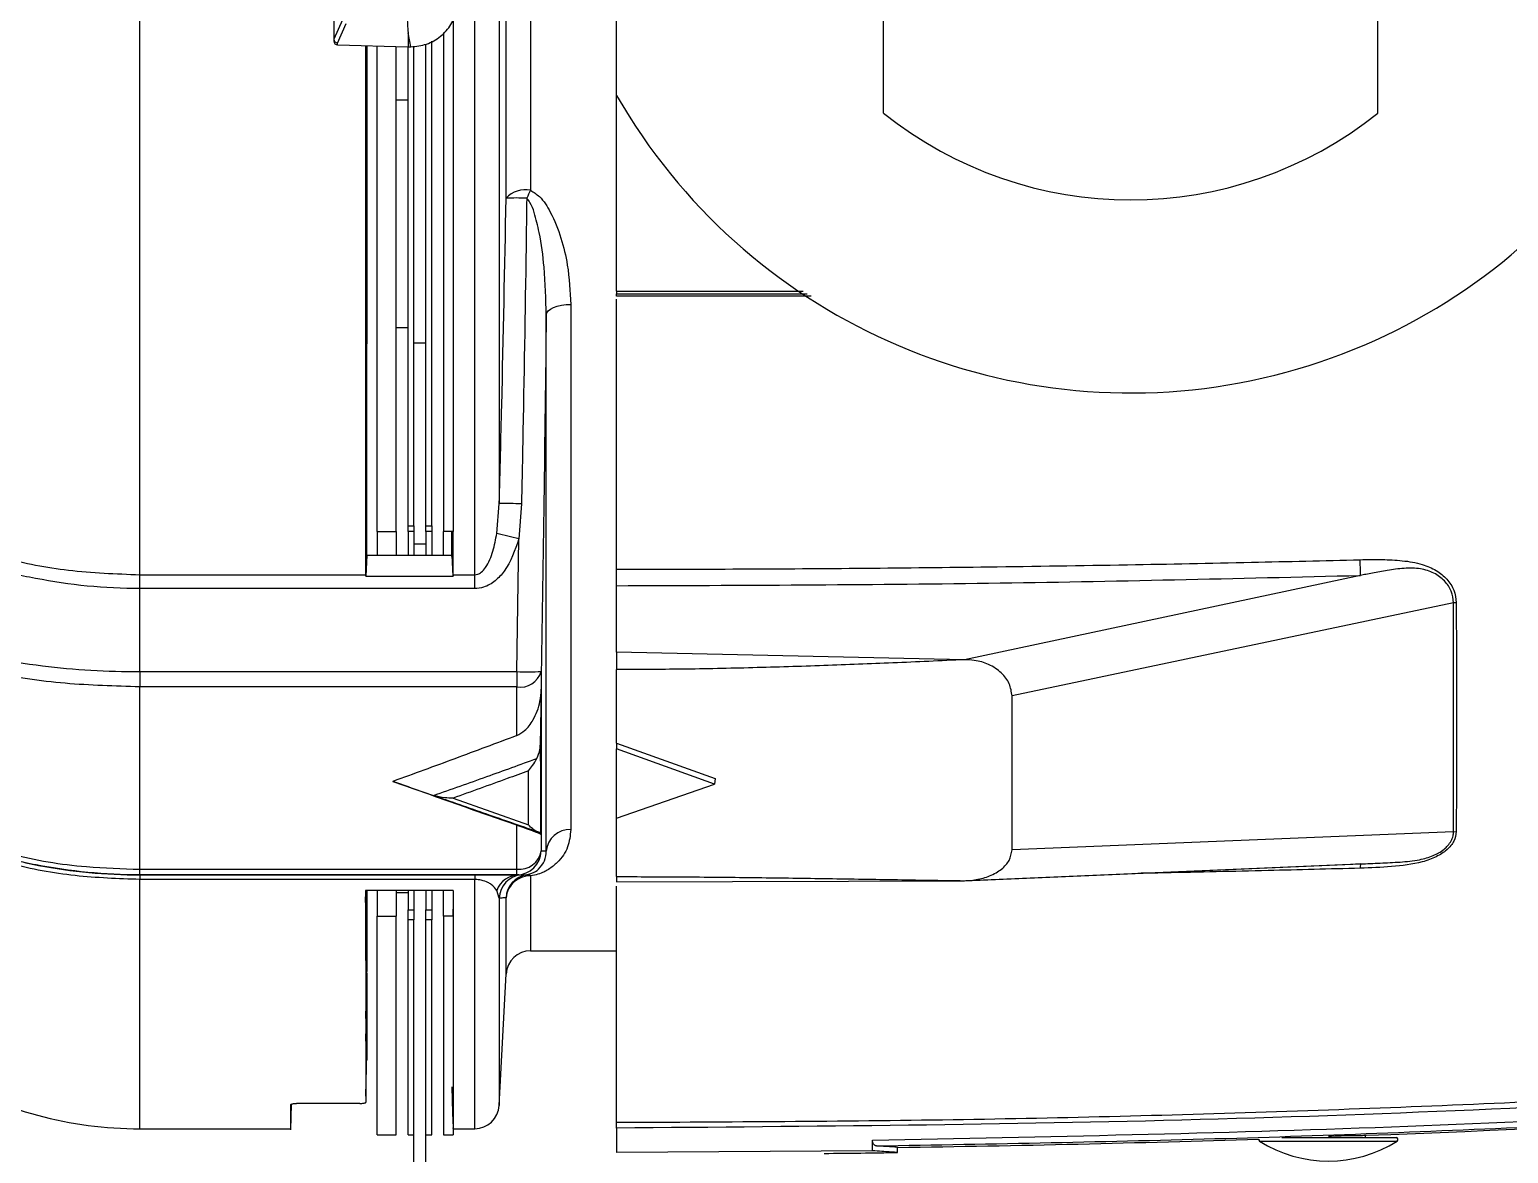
# Model space of a CAD drawing. Extents: x 8 to 113, y 1 to 87.
# Drawn here: x 78.688 to 82.428, y 33.395 to 36.236 of the extents above; entities that cross this region are included whole.
import ezdxf

# ---------------------------------------------------------------- set-up
doc = ezdxf.new("R2010")
doc.units = 0
doc.header["$MEASUREMENT"] = 0
doc.layers.add('OBJECT', color=7, linetype='CONTINUOUS')

msp = doc.modelspace()

# ---------------------------------------------------------------- linework, layer by layer
at = {"layer": 'OBJECT'}
for p, q in [((80.8476, 36.0251), (80.8476, 44.9977)), ((82.0976, 36.0251), (82.0976, 44.9977)), ((80.1726, 36.0694), (80.1726, 37.5661)), ((78.967, 34.8583), (78.967, 36.7977)), ((79.8756, 36.7977), (79.8756, 35.0379)), ((79.893, 35.8101), (79.893, 36.7977)), ((79.9549, 36.7977), (79.9549, 35.83)), ((79.8136, 34.8583), (79.8136, 36.5269)), ((79.4575, 36.3272), (79.4575, 36.2122)), ((79.4791, 36.2612), (79.4575, 36.2121)), ((79.467, 36.2022), (79.4886, 36.2513)), ((79.7588, 36.2611), (79.7588, 34.9677)), ((79.4575, 36.2122), (79.4575, 36.2074)), ((79.645, 36.2282), (79.645, 36.1927)), ((79.7048, 34.9814), (79.7048, 36.2066)), ((79.7348, 36.2277), (79.7348, 34.9677)), ((79.467, 36.1974), (79.467, 36.2022)), ((79.4672, 36.1974), (79.6434, 36.1928)), ((79.5383, 34.8583), (79.5383, 36.1955)), ((79.541, 36.1954), (79.541, 35.4416)), ((79.567, 34.9677), (79.567, 36.1948)), ((79.615, 34.9677), (79.615, 36.1935)), ((79.645, 34.9814), (79.645, 36.1927)), ((79.6466, 36.1927), (79.6518, 36.1927)), ((79.6599, 34.9814), (79.6599, 36.1939)), ((79.6899, 34.9814), (79.6899, 36.199)), ((79.615, 36.0585), (79.645, 36.0585)), ((80.1726, 35.5751), (80.1726, 36.0694)), ((80.1726, 35.5751), (80.6446, 35.5749)), ((80.1726, 35.5688), (80.1726, 35.5686)), ((80.1726, 35.5688), (80.6544, 35.5686)), ((80.1726, 35.5686), (80.6548, 35.5684)), ((80.0565, 35.5414), (80.0565, 34.2139)), ((80.6646, 35.5621), (80.1726, 35.5623)), ((80.1726, 34.8722), (80.1726, 35.5551)), ((79.9945, 34.1598), (79.9945, 35.5149)), ((79.615, 35.4829), (79.645, 35.4829)), ((79.5411, 35.4421), (79.541, 35.4416)), ((79.5411, 35.4421), (79.541, 35.4421)), ((79.5411, 34.9045), (79.5411, 35.4421)), ((79.6599, 35.4446), (79.6899, 35.4446)), ((79.8694, 34.9627), (79.8756, 35.0379)), ((79.932, 35.0373), (79.9252, 34.9487)), ((79.645, 34.9814), (79.6599, 34.9814)), ((79.645, 34.9677), (79.645, 34.9814)), ((79.6599, 34.9814), (79.6599, 34.9677)), ((79.6899, 34.9814), (79.7048, 34.9814)), ((79.6899, 34.9677), (79.6899, 34.9814)), ((79.7048, 34.9814), (79.7048, 34.9677)), ((79.567, 34.9677), (79.615, 34.9677)), ((79.567, 34.9677), (79.567, 34.9077)), ((79.615, 34.9677), (79.615, 34.9077)), ((79.6599, 34.9677), (79.645, 34.9677)), ((79.645, 34.9677), (79.645, 34.9077)), ((79.6599, 34.9677), (79.6599, 34.9077)), ((79.6599, 34.9363), (79.6899, 34.9363)), ((79.7048, 34.9677), (79.6899, 34.9677)), ((79.6899, 34.9677), (79.6899, 34.9077)), ((79.7048, 34.9677), (79.7048, 34.9077)), ((79.7588, 34.9677), (79.7348, 34.9677)), ((79.7348, 34.9077), (79.7348, 34.9677)), ((79.7561, 34.9045), (79.7561, 34.9677)), ((79.7588, 34.8583), (79.7588, 34.9677)), ((79.92, 34.6134), (79.9252, 34.9487)), ((79.5407, 34.9077), (79.5383, 34.8548)), ((79.5407, 34.9077), (79.7565, 34.9077)), ((79.7588, 34.8548), (79.7565, 34.9077)), ((78.967, 34.8583), (79.5383, 34.8583)), ((78.967, 34.8232), (78.967, 34.8583)), ((79.5383, 34.8583), (79.5383, 34.8548)), ((79.7588, 34.8583), (79.7588, 34.8548)), ((79.7588, 34.8583), (79.8136, 34.8583)), ((79.8136, 34.8232), (79.8136, 34.8583)), ((82.0538, 34.8565), (81.0526, 34.6434)), ((78.967, 34.6134), (78.967, 34.8232)), ((79.8136, 34.8232), (78.967, 34.8232)), ((79.5383, 34.8547), (79.5383, 34.8548)), ((79.5383, 34.8547), (79.7589, 34.8547)), ((79.7588, 34.8548), (79.7589, 34.8547)), ((80.1726, 34.6628), (80.1726, 34.8305)), ((82.289, 34.7875), (81.1726, 34.5519)), ((81.0526, 34.6434), (80.1726, 34.6628)), ((78.967, 34.6134), (78.967, 34.5748)), ((78.967, 34.6134), (79.92, 34.6134)), ((79.92, 34.6134), (79.92, 34.5748)), ((79.9819, 34.6134), (79.9819, 34.5689)), ((80.1726, 34.4324), (80.1726, 34.6183)), ((78.967, 34.1138), (78.967, 34.5748)), ((79.92, 34.5748), (78.967, 34.5748)), ((79.92, 34.4517), (79.92, 34.5748)), ((79.9819, 34.5689), (79.9795, 34.4276)), ((81.1726, 34.163), (81.1726, 34.5519)), ((80.1726, 34.4324), (80.4214, 34.3433)), ((80.1726, 34.4324), (80.1726, 34.4179)), ((80.4203, 34.3291), (80.1726, 34.4179)), ((80.1726, 34.2426), (80.1726, 34.4179)), ((79.6069, 34.3358), (79.7097, 34.3002)), ((79.9497, 34.2261), (79.9496, 34.3624)), ((80.4214, 34.3433), (80.4203, 34.3291)), ((80.1726, 34.2426), (80.4203, 34.3291)), ((79.7589, 34.2934), (79.9497, 34.2261)), ((79.92, 34.1138), (79.92, 34.225)), ((80.1726, 34.0951), (80.1726, 34.2421)), ((79.9819, 34.2019), (79.9798, 34.2052)), ((79.9819, 34.2019), (79.9819, 34.1603)), ((82.289, 34.2083), (81.1726, 34.163)), ((82.289, 34.2083), (82.2961, 34.2089)), ((78.967, 34.1138), (79.92, 34.1138)), ((78.967, 34.0996), (78.967, 34.1138)), ((79.92, 34.0996), (79.92, 34.1138)), ((81.0526, 34.0848), (82.0538, 34.1272)), ((81.0608, 34.0853), (82.0477, 34.1272)), ((82.0539, 34.1272), (82.0415, 34.127)), ((82.0538, 34.1272), (82.0539, 34.1272)), ((82.0615, 34.1278), (82.1344, 34.1309)), ((79.92, 34.0996), (78.967, 34.0996)), ((78.967, 34.0996), (78.967, 34.0995)), ((78.967, 34.0995), (79.8136, 34.0995)), ((78.967, 34.0995), (78.967, 34.0879)), ((79.8136, 34.0879), (78.967, 34.0879)), ((78.967, 33.4577), (78.967, 34.0879)), ((79.8136, 34.0995), (79.8136, 34.0879)), ((79.8136, 33.4577), (79.8136, 34.0879)), ((79.9251, 34.0995), (79.92, 34.0996)), ((79.9251, 34.0995), (79.9319, 34.0997)), ((79.9549, 34.0967), (79.9549, 33.9077)), ((80.1726, 34.0822), (81.0526, 34.0848)), ((80.1726, 33.474), (80.1726, 34.071)), ((79.7594, 34.06), (79.5377, 34.06)), ((79.5377, 34.0295), (79.5385, 34.06)), ((79.5411, 34.06), (79.5411, 33.8549)), ((79.567, 34.06), (79.567, 33.9949)), ((79.615, 34.06), (79.615, 33.9949)), ((79.615, 34.0549), (79.645, 34.0549)), ((79.645, 34.06), (79.645, 34.0112)), ((79.6599, 34.06), (79.6599, 34.0112)), ((79.6899, 34.06), (79.6899, 34.0112)), ((79.7048, 34.06), (79.7048, 34.0112)), ((79.7348, 33.9949), (79.7348, 34.06)), ((79.8756, 34.0407), (79.8694, 34.06)), ((79.8756, 34.0407), (79.8756, 33.5165)), ((79.893, 33.849), (79.893, 34.0418)), ((79.645, 34.0112), (79.6599, 34.0112)), ((79.645, 33.986), (79.645, 34.0112)), ((79.6599, 34.0112), (79.6599, 33.986)), ((79.6899, 34.0112), (79.7048, 34.0112)), ((79.6899, 33.986), (79.6899, 34.0112)), ((79.7048, 34.0112), (79.7048, 33.986)), ((79.7588, 33.9949), (79.7588, 34.0129)), ((79.567, 33.9949), (79.615, 33.9949)), ((79.567, 33.4427), (79.567, 33.9949)), ((79.615, 33.4427), (79.615, 33.9949)), ((79.6599, 33.986), (79.645, 33.986)), ((79.645, 33.4427), (79.645, 33.986)), ((79.6599, 33.4742), (79.6599, 33.986)), ((79.7048, 33.986), (79.6899, 33.986)), ((79.6899, 33.4742), (79.6899, 33.986)), ((79.7048, 33.4427), (79.7048, 33.986)), ((79.7588, 33.9949), (79.7348, 33.9949)), ((79.7348, 33.9949), (79.7348, 33.4427)), ((79.7588, 33.9949), (79.7588, 33.4427)), ((79.9549, 33.9077), (80.1726, 33.9077)), ((79.5381, 33.7365), (79.5411, 33.8513)), ((79.5411, 33.8513), (79.5411, 33.8549)), ((79.8756, 33.5165), (79.893, 33.849)), ((79.5381, 33.6793), (79.5411, 33.792)), ((79.5411, 33.792), (79.5411, 33.7882)), ((79.5411, 33.7882), (79.5411, 33.648)), ((79.5411, 33.7882), (79.5411, 33.7882)), ((79.5382, 33.5402), (79.5411, 33.648)), ((79.5411, 33.648), (79.5411, 33.6445)), ((79.3482, 33.4551), (79.3499, 33.5201)), ((79.5232, 33.5217), (79.3633, 33.5217)), ((79.6599, 33.2927), (79.6599, 33.4742)), ((79.6899, 33.2927), (79.6899, 33.4742)), ((78.967, 33.4577), (79.3483, 33.4577)), ((79.567, 33.4427), (79.615, 33.4427)), ((79.645, 33.4427), (79.6599, 33.4427)), ((79.6899, 33.4427), (79.7048, 33.4427)), ((79.7348, 33.4427), (79.7588, 33.4427)), ((79.7588, 33.4577), (79.8136, 33.4577)), ((80.1726, 33.4594), (80.1726, 33.398)), ((81.8552, 33.436), (82.1437, 33.436)), ((82.0663, 33.436), (82.0663, 33.4411)), ((82.0691, 33.4412), (82.0691, 33.4412)), ((80.8192, 33.402), (80.1726, 33.398)), ((80.8192, 33.402), (80.8196, 33.4289)), ((80.8826, 33.3977), (80.8829, 33.4107)), ((80.8826, 33.3977), (80.8829, 33.4107)), ((80.8826, 33.3977), (80.8826, 33.3977)), ((81.7987, 33.4268), (82.1464, 33.4268))]:
    msp.add_line(p, q, dxfattribs=at)
at = {"layer": 'OBJECT', "flags": 128}
for points in [[(79.9945, 35.5149), (79.9959, 35.5201), (79.9997, 35.5251), (80.0055, 35.5297), (80.0132, 35.5337), (80.0225, 35.537), (80.0331, 35.5394), (80.0446, 35.5409), (80.0565, 35.5414)], [(79.756, 33.5635), (79.7577, 33.4982), (79.7588, 33.4597)]]:
    msp.add_lwpolyline(points, dxfattribs=at)
at = {"layer": 'OBJECT'}
for centre, radius, start, end in [((81.4726, 36.8177), 1.5, 209.9264, 65.3757), ((79.4675, 36.2074), 0.01, 180, 267), ((79.4675, 36.2074), 0.01, 267, 268.5), ((79.6466, 36.3127), 0.12, 268.5, 269.2499), ((79.6466, 36.3127), 0.12, 269.2499, 270), ((79.6518, 36.3127), 0.12, 270, 270.1914), ((81.4726, 36.8057), 1, 231.3178, 308.6822), ((79.9421, 35.7635), 0.0677, 79.1405, 136.5671), ((80.3075, 35.6453), 0.398, 152.349, 155.5366), ((79.9199, 34.9485), 0.862, 88.3232, 91.7927), ((79.8939, 34.1029), 0.9352, 87.6687, 91.1252), ((79.4623, 33.2277), 1.7821, 74.9464, 76.7952), ((79.9503, 35.5438), 0.9309, 268.134, 271.9495), ((79.9288, 34.6297), 0.0556, 260.8356, 342.9673), ((80.0535, 34.1547), 0.0592, 87.1149, 175.041), ((79.926, 34.1703), 0.0568, 263.852, 349.9204), ((79.9199, 34.1616), 0.062, 270.0041, 358.8485), ((79.9257, 34.0395), 0.0599, 90.5711, 160.0609), ((79.9375, 34.0379), 0.062, 95.1282, 177.4892), ((79.9549, 34.0387), 0.062, 99.0486, 177.2), ((79.9531, 34.0364), 0.0603, 88.2793, 174.8878), ((79.9463, 34.0872), 0.0128, 47.8726, 95.1742), ((79.9549, 33.8457), 0.062, 90, 177), ((80.1726, 84.0657), 50.66, 272.14401, 276.67316), ((78.967, 34.4577), 1, 240, 270), ((79.8136, 33.5197), 0.062, 270, 357), ((82.1437, 33.431), 0.005, 302.5681, 90), ((80.1726, 84.0527), 50.66, 270.59378, 270.80303), ((80.1726, 84.0657), 50.66, 270.80341, 271.83692), ((81.8014, 33.431), 0.005, 170.9719, 237.4319), ((81.9726, 33.6989), 0.323, 237.4319, 302.5681)]:
    msp.add_arc(centre, radius, start, end, dxfattribs=at)
for centre, major_axis, ratio, start_param, end_param in [((79.4675, 36.2354), (0.0094, 0.0253), 0.138337, 2.783892, 2.790246), ((79.4675, 36.2122), (0.00979, -0.00206), 0.992047, 3.353612, 4.865694), ((77.5825, 35.6993), (0, 2.3412), 0.904333, 4.924724, 4.940236), ((79.5202, 34.8221), (0.0113, 0.0619), 0.229686, 5.307789, 5.376787), ((79.777, 34.8221), (-0.0113, 0.0619), 0.229753, 0.906371, 0.975369)]:
    msp.add_ellipse(centre, major_axis=major_axis, ratio=ratio, start_param=start_param, end_param=end_param, dxfattribs=at)
for points, knots in [([(79.6359, 36.3154), (79.636, 36.3147), (79.6366, 36.3112), (79.6388, 36.2964), (79.6428, 36.268), (79.6442, 36.2425), (79.645, 36.2282)], [0, 0, 0, 0, 0.024148, 0.120739, 0.507103, 1, 1, 1, 1]), ([(79.6522, 36.1927), (79.6657, 36.1941), (79.6926, 36.1968), (79.7282, 36.2176), (79.7556, 36.2473), (79.7642, 36.2722), (79.7684, 36.2843)], [0, 0, 0, 0, 0.253584, 0.507164, 0.760847, 1, 1, 1, 1]), ([(79.9549, 35.83), (79.9627, 35.825), (79.9842, 35.811), (80.01, 35.768), (80.0336, 35.7098), (80.0518, 35.6307), (80.0547, 35.5746), (80.0565, 35.5414)], [0, 0, 0, 0, 0.082616, 0.229115, 0.451924, 0.675541, 1, 1, 1, 1]), ([(79.8756, 35.0379), (79.8778, 35.1206), (79.8847, 35.3779), (79.8896, 35.6353), (79.893, 35.8101)], [0, 0, 0, 0, 0.321064, 1, 1, 1, 1]), ([(79.9452, 35.8101), (79.9446, 35.7688), (79.9419, 35.5622), (79.9374, 35.3046), (79.933, 35.0883), (79.932, 35.0373)], [0, 0, 0, 0, 0.160413, 0.802068, 1, 1, 1, 1]), ([(79.9945, 35.5149), (79.9935, 35.5551), (79.9918, 35.6247), (79.9803, 35.7116), (79.967, 35.766), (79.9568, 35.7958), (79.948, 35.8066), (79.9452, 35.8101)], [0, 0, 0, 0, 0.401035, 0.69476, 0.864025, 0.956111, 1, 1, 1, 1]), ([(80.1726, 35.5751), (80.1726, 35.5746), (80.1726, 35.5736), (80.1726, 35.5723), (80.1726, 35.5711), (80.1726, 35.5701), (80.1726, 35.5694), (80.1726, 35.569), (80.1726, 35.5689), (80.1726, 35.5688)], [0, 0, 0, 0, 0.14386, 0.287723, 0.431551, 0.57538, 0.719226, 0.857748, 1, 1, 1, 1]), ([(80.1726, 35.5623), (80.1726, 35.5628), (80.1726, 35.5639), (80.1726, 35.5652), (80.1726, 35.5664), (80.1726, 35.5673), (80.1726, 35.568), (80.1726, 35.5685), (80.1726, 35.5685), (80.1726, 35.5686)], [0, 0, 0, 0, 0.1443771, 0.288714, 0.433066, 0.5774136, 0.7217669, 0.8591023, 1, 1, 1, 1]), ([(79.9945, 35.5149), (79.9926, 35.3584), (79.989, 35.0579), (79.9842, 34.7574), (79.9819, 34.6134)], [0, 0, 0, 0, 0.5207735, 1, 1, 1, 1]), ([(78.4736, 34.9501), (78.5226, 34.9327), (78.6219, 34.8974), (78.7893, 34.8651), (78.9064, 34.8606), (78.967, 34.8583)], [0, 0, 0, 0, 0.319145, 0.647515, 1, 1, 1, 1]), ([(79.8136, 34.8583), (79.8163, 34.8586), (79.8222, 34.8593), (79.8321, 34.8655), (79.8477, 34.8838), (79.8609, 34.9179), (79.8666, 34.9477), (79.8694, 34.9627)], [0, 0, 0, 0, 0.061062, 0.137017, 0.26687, 0.630193, 1, 1, 1, 1]), ([(79.9252, 34.9487), (79.9154, 34.9199), (79.9021, 34.8804), (79.8663, 34.8419), (79.84, 34.8258), (79.8212, 34.824), (79.8136, 34.8232)], [0, 0, 0, 0, 0.500751, 0.686143, 0.873077, 1, 1, 1, 1]), ([(78.967, 34.8232), (78.967, 34.8232), (78.9225, 34.8232), (78.8334, 34.8273), (78.7042, 34.847), (78.5803, 34.875), (78.5052, 34.9091), (78.4671, 34.92), (78.4671, 34.92)], [0, 0, 0, 0, 0.000004, 0.254681, 0.509356, 0.754674, 0.999996, 1, 1, 1, 1]), ([(80.1726, 34.8722), (80.2771, 34.8723), (80.4861, 34.8725), (80.7996, 34.8746), (81.1258, 34.8781), (81.4521, 34.883), (81.7654, 34.8891), (81.9615, 34.894), (82.0531, 34.8962)], [0, 0, 0, 0, 0.166677, 0.333344, 0.500001, 0.687097, 0.853763, 1, 1, 1, 1]), ([(82.0531, 34.8962), (82.0717, 34.8965), (82.1072, 34.8971), (82.16, 34.8946), (82.207, 34.8868), (82.246, 34.8704), (82.2737, 34.8476), (82.2922, 34.8194), (82.2948, 34.7984), (82.2961, 34.788)], [0, 0, 0, 0, 0.175155, 0.335953, 0.499736, 0.628069, 0.749937, 0.875048, 1, 1, 1, 1]), ([(82.0539, 34.8565), (82.0537, 34.8636), (82.0533, 34.8778), (82.0532, 34.8901), (82.0531, 34.8962)], [0, 0, 0, 0, 0.499996, 1, 1, 1, 1]), ([(80.1726, 34.8305), (80.1726, 34.8344), (80.1726, 34.8449), (80.1726, 34.8596), (80.1726, 34.8687), (80.1726, 34.8722)], [0, 0, 0, 0, 0.263885, 0.7231, 1, 1, 1, 1]), ([(80.1726, 34.8305), (80.4862, 34.8316), (81.1134, 34.8338), (81.7403, 34.849), (82.0538, 34.8565)], [0, 0, 0, 0, 0.499998, 1, 1, 1, 1]), ([(82.289, 34.7875), (82.2879, 34.7973), (82.2855, 34.817), (82.2676, 34.8434), (82.2405, 34.8637), (82.2043, 34.8751), (82.1635, 34.8753), (82.1229, 34.8694), (82.0907, 34.8636), (82.0682, 34.8593), (82.0582, 34.8574), (82.0539, 34.8565)], [0, 0, 0, 0, 0.123068, 0.246586, 0.369053, 0.491538, 0.630311, 0.772463, 0.899411, 0.955665, 1, 1, 1, 1]), ([(82.289, 34.7875), (82.2902, 34.7876), (82.2926, 34.7878), (82.2949, 34.7879), (82.2961, 34.788)], [0, 0, 0, 0, 0.5, 1, 1, 1, 1]), ([(82.289, 34.2083), (82.289, 34.2958), (82.289, 34.4708), (82.289, 34.6819), (82.289, 34.7875)], [0, 0, 0, 0, 0.499778, 1, 1, 1, 1]), ([(82.2961, 34.788), (82.2961, 34.6824), (82.2962, 34.4714), (82.2961, 34.2964), (82.2961, 34.2089)], [0, 0, 0, 0, 0.500002, 1, 1, 1, 1]), ([(78.4688, 34.6736), (78.4688, 34.6736), (78.5083, 34.6623), (78.5915, 34.647), (78.7566, 34.6207), (78.8844, 34.6134), (78.967, 34.6134), (78.967, 34.6134)], [0, 0, 0, 0, 0.000004, 0.259099, 0.518181, 0.999995, 1, 1, 1, 1]), ([(78.967, 34.5748), (78.9039, 34.5766), (78.7757, 34.5802), (78.6069, 34.6052), (78.5067, 34.6291), (78.4659, 34.6389)], [0, 0, 0, 0, 0.365476, 0.741466, 1, 1, 1, 1]), ([(80.1726, 34.6628), (80.1726, 34.656), (80.1726, 34.6425), (80.1726, 34.6275), (80.1726, 34.6202), (80.1726, 34.6183)], [0, 0, 0, 0, 0.425025, 0.850048, 1, 1, 1, 1]), ([(81.0526, 34.6434), (80.9922, 34.6406), (80.8735, 34.6352), (80.695, 34.6282), (80.517, 34.6227), (80.3424, 34.619), (80.2275, 34.6185), (80.1726, 34.6183)], [0, 0, 0, 0, 0.206023, 0.404822, 0.608638, 0.812834, 1, 1, 1, 1]), ([(81.1726, 34.5519), (81.171, 34.5624), (81.168, 34.5832), (81.1468, 34.6114), (81.1157, 34.6322), (81.082, 34.6423), (81.0608, 34.6431), (81.0526, 34.6434)], [0, 0, 0, 0, 0.217935, 0.435232, 0.661573, 0.868603, 1, 1, 1, 1]), ([(79.92, 34.4517), (79.9269, 34.4555), (79.9436, 34.4646), (79.965, 34.4946), (79.9791, 34.5312), (79.9811, 34.5585), (79.9819, 34.5689)], [0, 0, 0, 0, 0.173965, 0.419974, 0.778927, 1, 1, 1, 1]), ([(79.9819, 34.5689), (79.9819, 34.5042), (79.9819, 34.375), (79.9819, 34.2596), (79.9819, 34.2019)], [0, 0, 0, 0, 0.5, 1, 1, 1, 1]), ([(79.92, 34.4517), (79.8939, 34.4418), (79.8417, 34.4222), (79.7373, 34.3833), (79.6591, 34.3548), (79.6069, 34.3358)], [0, 0, 0, 0, 0.250124, 0.500247, 1, 1, 1, 1]), ([(79.9709, 34.3938), (79.974, 34.4012), (79.9786, 34.4121), (79.9793, 34.4239), (79.9795, 34.4276)], [0, 0, 0, 0, 0.681912, 1, 1, 1, 1]), ([(79.9795, 34.4276), (79.9796, 34.3959), (79.9796, 34.3191), (79.9797, 34.2473), (79.9798, 34.2052)], [0, 0, 0, 0, 0.413967, 1, 1, 1, 1]), ([(79.7097, 34.3002), (79.7546, 34.316), (79.8417, 34.3468), (79.9287, 34.3785), (79.9709, 34.3938)], [0, 0, 0, 0, 0.515589, 1, 1, 1, 1]), ([(79.9496, 34.3624), (79.9496, 34.3624), (79.9531, 34.3665), (79.9605, 34.376), (79.9673, 34.3876), (79.9709, 34.3938)], [0, 0, 0, 0, 0.0055, 0.474179, 1, 1, 1, 1]), ([(79.92, 34.225), (79.8678, 34.2432), (79.7635, 34.2794), (79.6591, 34.317), (79.6069, 34.3358)], [0, 0, 0, 0, 0.499973, 1, 1, 1, 1]), ([(79.9496, 34.3624), (79.9317, 34.3558), (79.8682, 34.3326), (79.8046, 34.3098), (79.7589, 34.2934)], [0, 0, 0, 0, 0.2808138, 1, 1, 1, 1]), ([(79.7589, 34.2934), (79.7588, 34.2934), (79.752, 34.2934), (79.7351, 34.2939), (79.7192, 34.2978), (79.7097, 34.3002)], [0, 0, 0, 0, 0.004832, 0.40487, 1, 1, 1, 1]), ([(79.971, 34.2088), (79.9289, 34.2234), (79.8418, 34.2534), (79.7547, 34.2843), (79.7097, 34.3002)], [0, 0, 0, 0, 0.4842849, 1, 1, 1, 1]), ([(79.92, 34.225), (79.9269, 34.2226), (79.9436, 34.2168), (79.965, 34.209), (79.9791, 34.2036), (79.9811, 34.2024), (79.9819, 34.2019)], [0, 0, 0, 0, 0.1739661, 0.4199742, 0.7789256, 1, 1, 1, 1]), ([(79.971, 34.2088), (79.9675, 34.2108), (79.9607, 34.2146), (79.9533, 34.2222), (79.9498, 34.2261), (79.9497, 34.2261)], [0, 0, 0, 0, 0.521478, 0.994508, 1, 1, 1, 1]), ([(78.4636, 34.21), (78.5218, 34.1891), (78.6399, 34.1468), (78.8115, 34.1184), (78.9218, 34.1152), (78.967, 34.1138)], [0, 0, 0, 0, 0.364403, 0.739434, 1, 1, 1, 1]), ([(78.967, 34.0996), (78.967, 34.0996), (78.9229, 34.0996), (78.8346, 34.1036), (78.7063, 34.1229), (78.5823, 34.1503), (78.5061, 34.1844), (78.467, 34.1955), (78.467, 34.1955)], [0, 0, 0, 0, 0.000005, 0.255816, 0.511629, 0.755817, 0.999996, 1, 1, 1, 1]), ([(78.467, 34.1955), (78.467, 34.1955), (78.5029, 34.175), (78.5852, 34.154), (78.7086, 34.1211), (78.8373, 34.1037), (78.9238, 34.0995), (78.967, 34.0995), (78.967, 34.0995)], [0, 0, 0, 0, 0.000005, 0.252518, 0.505035, 0.752516, 0.999996, 1, 1, 1, 1]), ([(80.0565, 34.2139), (80.055, 34.199), (80.052, 34.1693), (80.0301, 34.1362), (80.0029, 34.114), (79.9801, 34.102), (79.9614, 34.0981), (79.9549, 34.0967)], [0, 0, 0, 0, 0.318535, 0.636337, 0.797116, 0.929766, 1, 1, 1, 1]), ([(79.9798, 34.2052), (79.9789, 34.2057), (79.9777, 34.2063), (79.9727, 34.2082), (79.971, 34.2088)], [0, 0, 0, 0, 0.67796, 1, 1, 1, 1]), ([(82.2961, 34.2089), (82.2948, 34.2007), (82.2921, 34.1844), (82.2735, 34.1624), (82.2459, 34.1441), (82.1988, 34.1275), (82.1322, 34.1192), (82.0795, 34.1173), (82.0531, 34.1163)], [0, 0, 0, 0, 0.125022, 0.250259, 0.372598, 0.500558, 0.75017, 1, 1, 1, 1]), ([(82.0539, 34.1272), (82.0704, 34.1279), (82.1037, 34.1293), (82.1532, 34.1316), (82.1996, 34.1359), (82.2325, 34.1454), (82.2526, 34.1553), (82.2649, 34.1639), (82.2755, 34.1742), (82.2834, 34.1854), (82.2883, 34.1972), (82.2888, 34.2049), (82.289, 34.2083)], [0, 0, 0, 0, 0.167654, 0.336418, 0.499288, 0.624454, 0.681334, 0.749951, 0.80526, 0.875043, 0.945879, 1, 1, 1, 1]), ([(78.967, 34.0879), (78.9121, 34.0898), (78.8008, 34.0938), (78.6327, 34.1248), (78.528, 34.1626), (78.4739, 34.1822)], [0, 0, 0, 0, 0.319252, 0.647793, 1, 1, 1, 1]), ([(79.9452, 34.1), (79.9489, 34.1009), (79.965, 34.1047), (79.9783, 34.1166), (79.9925, 34.1349), (79.9938, 34.1515), (79.9945, 34.1598)], [0, 0, 0, 0, 0.063061, 0.269117, 0.631932, 1, 1, 1, 1]), ([(79.9819, 34.1603), (79.9826, 34.1603), (79.986, 34.1602), (79.9904, 34.16), (79.9934, 34.1599), (79.9945, 34.1598)], [0, 0, 0, 0, 0.14196, 0.7098, 1, 1, 1, 1]), ([(81.0526, 34.0848), (81.0564, 34.0849), (81.0663, 34.0852), (81.0881, 34.088), (81.118, 34.0961), (81.1472, 34.1132), (81.1679, 34.1363), (81.171, 34.1539), (81.1726, 34.163)], [0, 0, 0, 0, 0.061294, 0.157977, 0.353026, 0.568966, 0.7756, 1, 1, 1, 1]), ([(82.0531, 34.1163), (81.9754, 34.1143), (81.8104, 34.11), (81.6229, 34.1057), (81.513, 34.1037), (81.4904, 34.1033)], [0, 0, 0, 0, 0.414648, 0.879416, 1, 1, 1, 1]), ([(82.0539, 34.1272), (82.0537, 34.1272), (82.0533, 34.127), (82.0532, 34.1199), (82.0531, 34.1163)], [0, 0, 0, 0, 0.499995, 1, 1, 1, 1]), ([(79.8136, 34.0995), (79.8236, 34.0995), (79.8433, 34.0995), (79.8731, 34.0995), (79.9048, 34.0995), (79.9174, 34.0995), (79.9251, 34.0995)], [0, 0, 0, 0, 0.1679411, 0.334633, 0.5944455, 1, 1, 1, 1]), ([(79.8694, 34.06), (79.8657, 34.0652), (79.8606, 34.0722), (79.8464, 34.0809), (79.8356, 34.0853), (79.8233, 34.0874), (79.8172, 34.0879), (79.8142, 34.0879), (79.8136, 34.0879)], [0, 0, 0, 0, 0.476054, 0.640496, 0.854535, 0.926507, 0.987724, 1, 1, 1, 1]), ([(79.9319, 34.0997), (79.9328, 34.0997), (79.9372, 34.0998), (79.9416, 34.0999), (79.9446, 34.0999), (79.9452, 34.1)], [0, 0, 0, 0, 0.169099, 0.845499, 1, 1, 1, 1]), ([(80.1726, 34.0951), (80.2275, 34.095), (80.3423, 34.0947), (80.517, 34.0929), (80.695, 34.0905), (80.8735, 34.0876), (80.9921, 34.0857), (81.0526, 34.0848)], [0, 0, 0, 0, 0.1871445, 0.3913482, 0.5951248, 0.793954, 1, 1, 1, 1]), ([(80.1726, 34.0951), (80.1726, 34.0914), (80.1726, 34.084), (80.1726, 34.0813), (80.1726, 34.082), (80.1726, 34.0822)], [0, 0, 0, 0, 0.425023, 0.850044, 1, 1, 1, 1]), ([(79.5377, 34.06), (79.5377, 34.0579), (79.5377, 34.0538), (79.5377, 34.0476), (79.5377, 34.0416), (79.5377, 34.0355), (79.5377, 34.0315), (79.5377, 34.0295)], [0, 0, 0, 0, 0.204305, 0.403229, 0.602155, 0.801079, 1, 1, 1, 1]), ([(79.7594, 34.06), (79.7594, 34.0586), (79.7594, 34.004), (79.7592, 33.903), (79.7591, 33.7723), (79.759, 33.6622), (79.7589, 33.575), (79.7589, 33.5111), (79.7588, 33.4723), (79.7588, 33.4554), (79.7588, 33.4591), (79.7588, 33.4597)], [0, 0, 0, 0, 0.003726, 0.140442, 0.277158, 0.417846, 0.558534, 0.69525, 0.831966, 0.972654, 1, 1, 1, 1]), ([(79.893, 34.0418), (79.8914, 34.0416), (79.8866, 34.0413), (79.8799, 34.0409), (79.8756, 34.0407)], [0, 0, 0, 0, 0.33844, 1, 1, 1, 1]), ([(79.5377, 34.0295), (79.5378, 34.0013), (79.5378, 33.9448), (79.5379, 33.8429), (79.538, 33.7788), (79.5381, 33.7365)], [0, 0, 0, 0, 0.25383, 0.507659, 1, 1, 1, 1]), ([(79.5411, 33.8513), (79.5411, 33.8462), (79.5411, 33.8358), (79.5411, 33.8157), (79.5411, 33.8015), (79.5411, 33.792)], [0, 0, 0, 0, 0.250102, 0.500204, 1, 1, 1, 1]), ([(80.1726, 33.474), (80.4562, 33.4754), (81.0214, 33.478), (81.8658, 33.5), (82.7133, 33.5352), (83.5671, 33.5852), (84.4187, 33.65), (85.2502, 33.7264), (85.7932, 33.7876), (86.0595, 33.8176)], [0, 0, 0, 0, 0.144222, 0.287378, 0.429468, 0.575454, 0.722208, 0.863723, 1, 1, 1, 1]), ([(86.0612, 33.8031), (85.5723, 33.7499), (84.5944, 33.6434), (83.1223, 33.539), (81.6481, 33.4715), (80.6644, 33.4635), (80.1726, 33.4594)], [0, 0, 0, 0, 0.249972, 0.5, 0.749997, 1, 1, 1, 1]), ([(79.5381, 33.7365), (79.5381, 33.7315), (79.5381, 33.7214), (79.5381, 33.7021), (79.5381, 33.6884), (79.5381, 33.6793)], [0, 0, 0, 0, 0.251493, 0.502986, 1, 1, 1, 1]), ([(80.8196, 33.4289), (81.2572, 33.4377), (82.1323, 33.4553), (83.4435, 33.5256), (84.7527, 33.625), (85.6228, 33.7204), (86.0578, 33.7681)], [0, 0, 0, 0, 0.250003, 0.5, 0.750017, 1, 1, 1, 1]), ([(80.8294, 33.4145), (81.1241, 33.4197), (81.71, 33.4302), (82.5832, 33.4652), (83.4635, 33.5144), (84.3428, 33.5797), (85.2133, 33.6586), (85.7812, 33.7224), (86.0595, 33.7537)], [0, 0, 0, 0, 0.168616, 0.33527, 0.499962, 0.673057, 0.839737, 1, 1, 1, 1]), ([(79.5381, 33.6793), (79.5381, 33.6653), (79.5382, 33.6373), (79.5382, 33.5881), (79.5382, 33.5593), (79.5382, 33.5402)], [0, 0, 0, 0, 0.251571, 0.503141, 1, 1, 1, 1]), ([(79.5411, 33.6445), (79.5411, 33.6439), (79.5411, 33.6417), (79.5411, 33.6372), (79.5411, 33.6335), (79.5411, 33.6314)], [0, 0, 0, 0, 0.124522, 0.499558, 1, 1, 1, 1]), ([(79.3483, 33.5188), (79.3484, 33.5191), (79.3488, 33.5198), (79.3514, 33.5207), (79.3553, 33.5214), (79.3595, 33.5217), (79.3623, 33.5217), (79.3633, 33.5217)], [0, 0, 0, 0, 0.2180908, 0.4361965, 0.6535672, 0.868338, 1, 1, 1, 1]), ([(79.3483, 33.4614), (79.3483, 33.4619), (79.3483, 33.463), (79.3483, 33.4988), (79.3483, 33.5188)], [0, 0, 0, 0, 0.440292, 1, 1, 1, 1]), ([(79.5232, 33.5217), (79.5249, 33.5218), (79.5282, 33.5218), (79.5327, 33.5223), (79.5361, 33.5231), (79.538, 33.5239), (79.5382, 33.5245), (79.5383, 33.5248)], [0, 0, 0, 0, 0.210613, 0.421164, 0.633532, 0.848978, 1, 1, 1, 1]), ([(79.5382, 33.5402), (79.5382, 33.5385), (79.5382, 33.5352), (79.5382, 33.53), (79.5383, 33.5266), (79.5383, 33.5248)], [0, 0, 0, 0, 0.312019, 0.624039, 1, 1, 1, 1]), ([(80.1726, 33.4594), (80.1726, 33.4611), (80.1726, 33.4636), (80.1726, 33.4667), (80.1726, 33.4687), (80.1726, 33.4705), (80.1726, 33.472), (80.1726, 33.4734), (80.1726, 33.4738), (80.1726, 33.474)], [0, 0, 0, 0, 0.226967, 0.339208, 0.451479, 0.563734, 0.675982, 0.788244, 1, 1, 1, 1]), ([(81.9726, 33.4391), (81.9834, 33.4394), (82.0051, 33.4402), (82.0341, 33.4408), (82.0557, 33.4411), (82.0679, 33.4412), (82.0678, 33.4412), (82.0678, 33.4412)], [0, 0, 0, 0, 0.214884, 0.429773, 0.644576, 0.859361, 1, 1, 1, 1]), ([(80.8826, 33.3977), (80.8785, 33.3981), (80.8709, 33.3987), (80.8355, 33.401), (80.8192, 33.402)], [0, 0, 0, 0, 0.541514, 1, 1, 1, 1]), ([(80.8294, 33.4145), (80.8287, 33.4146), (80.8273, 33.4148), (80.8254, 33.4158), (80.8238, 33.4172), (80.822, 33.4194), (80.8207, 33.4221), (80.8198, 33.4255), (80.8197, 33.4276), (80.8196, 33.4289)], [0, 0, 0, 0, 0.152013, 0.292181, 0.422093, 0.539464, 0.752408, 0.836068, 1, 1, 1, 1]), ([(80.8829, 33.4107), (80.8788, 33.4111), (80.872, 33.4116), (80.8417, 33.4136), (80.8294, 33.4145)], [0, 0, 0, 0, 0.593383, 1, 1, 1, 1])]:
    msp.add_open_spline(points, degree=3, knots=knots, dxfattribs=at)

doc.saveas('drawing.dxf')
